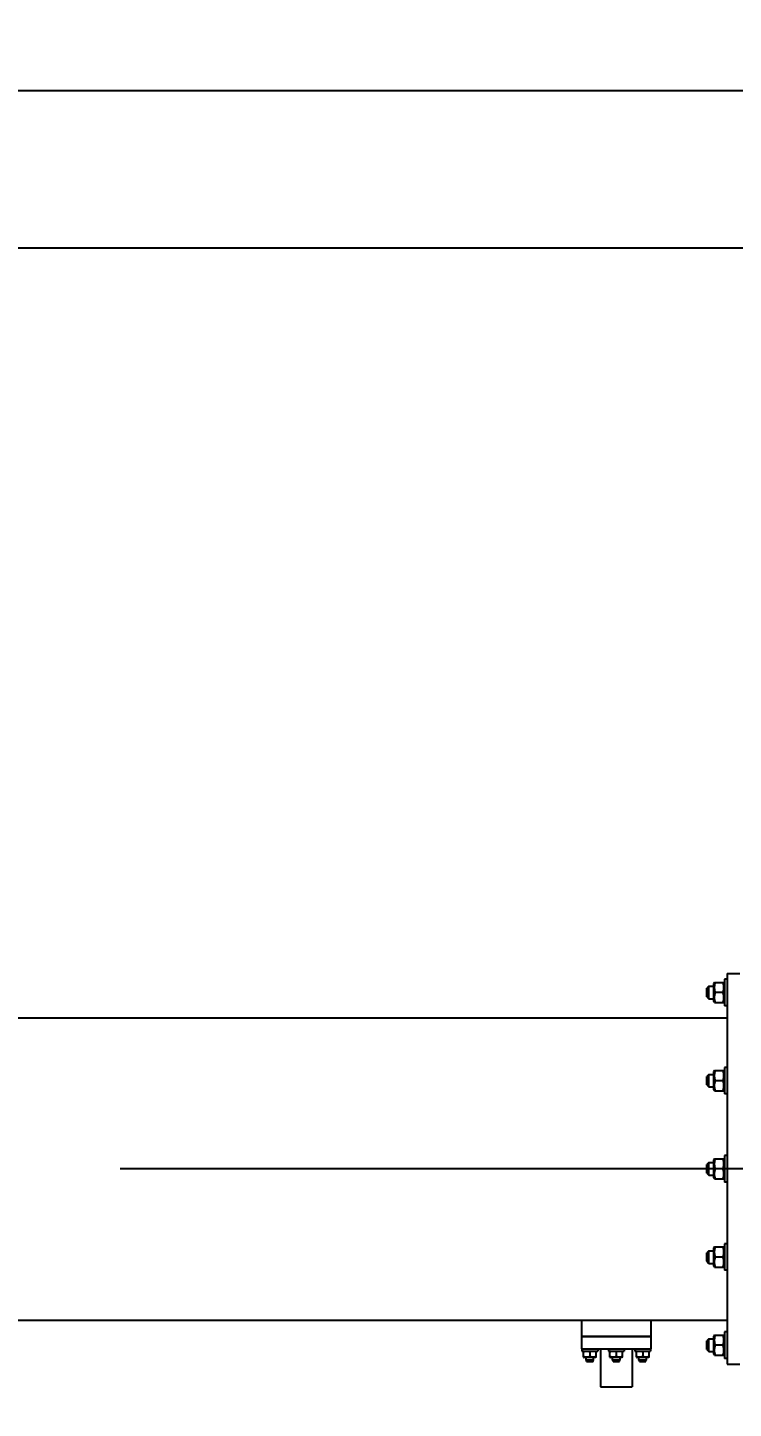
# Model space of a CAD drawing. Header units: millimetres. Extents: x 0 to 1189, y 0 to 841.
# Drawn here: x 323.35 to 345.76, y 691.58 to 735.43 of the extents above; entities that cross this region are included whole.
import ezdxf

# ---------------------------------------------------------------- set-up
doc = ezdxf.new("R2010")
doc.units = ezdxf.units.MM
doc.header["$LTSCALE"] = 65.395
doc.linetypes.add('CENTER', pattern=[0.6, 0.375, -0.075, 0.075, -0.075])
doc.layers.get('0').update_dxf_attribs({"linetype": 'CONTINUOUS'})
for name, color, linetype in [('ALL_AXIS', 7, 'CONTINUOUS'), ('ALL_CHAMFER', 7, 'CONTINUOUS'), ('ALL_DIMENSIONS', 7, 'CONTINUOUS'), ('ALL_ROUND', 7, 'CONTINUOUS')]:
    doc.layers.add(name, color=color, linetype=linetype)
doc.styles.get("Standard").update_dxf_attribs({"font": 'txt', "width": 0.7})
doc.dimstyles.new('DIMSTYLE_2', dxfattribs={"dimtxt": 3.5, "dimasz": 3, "dimexe": 0.18, "dimexo": 0.0625, "dimgap": 0.09, "dimtad": 1, "dimlfac": 25, "dimdsep": 46, "dimtxsty": 'STANDARD', "dimblk": '_FILLED', "dimblk1": '_FILLED', "dimblk2": '_FILLED', "dimcen": 0.09, "dimadec": 0, "dimazin": 0, "dimtp": 2, "dimtm": 2, "dimtfac": 1, "dimtofl": 0, "dimtmove": 0, "dimatfit": 3, "dimldrblk": '_FILLED', "dimfxl": 1, "dimtolj": 1, "dimarcsym": 0})

# ---------------------------------------------------------------- blocks, each defined once
blk = doc.blocks.new('_FILLED')
at = {"color": 0, "linetype": 'BYBLOCK'}
blk.add_solid([(0, 0), (-1, 0.167), (-1, -0.167)], dxfattribs=at)
blk = doc.blocks.new('*D1')
at = {"layer": 'ALL_DIMENSIONS', "color": 2, "linetype": 'CONTINUOUS'}
for p, q in [((111.762, 705.039), (111.762, 735.427)), ((976.89, 705.039), (976.89, 735.427)), ((111.762, 733.427), (544.326, 733.427)), ((976.89, 733.427), (544.326, 733.427))]:
    blk.add_line(p, q, dxfattribs=at)
at = {"layer": 'ALL_DIMENSIONS', "color": 2, "linetype": 'CONTINUOUS', "xscale": 3, "yscale": 3, "zscale": 3, "rotation": 180}
blk.add_blockref('_FILLED', (111.762, 733.427), dxfattribs=at)
at = {"layer": 'ALL_DIMENSIONS', "color": 2, "linetype": 'CONTINUOUS', "xscale": 3, "yscale": 3, "zscale": 3}
blk.add_blockref('_FILLED', (976.89, 733.427), dxfattribs=at)
blk = doc.blocks.new('*D4')
at = {"layer": 'ALL_DIMENSIONS', "color": 2, "linetype": 'CONTINUOUS'}
for p, q in [((132.402, 666.841), (132.402, 730.427)), ((452.402, 694.115), (452.402, 730.427)), ((132.402, 728.427), (292.402, 728.427)), ((452.402, 728.427), (292.402, 728.427))]:
    blk.add_line(p, q, dxfattribs=at)
at = {"layer": 'ALL_DIMENSIONS', "color": 2, "linetype": 'CONTINUOUS', "xscale": 3, "yscale": 3, "zscale": 3, "rotation": 180}
blk.add_blockref('_FILLED', (132.402, 728.427), dxfattribs=at)
at = {"layer": 'ALL_DIMENSIONS', "color": 2, "linetype": 'CONTINUOUS', "xscale": 3, "yscale": 3, "zscale": 3}
blk.add_blockref('_FILLED', (452.402, 728.427), dxfattribs=at)

msp = doc.modelspace()

# ---------------------------------------------------------------- linework, layer by layer
at = {"color": 7, "linetype": 'CONTINUOUS'}
for p, q in [((345.16423544, 705.10713253), (345.14575857, 705.07512965)), ((345.14575857, 704.49913187), (345.14575857, 705.07512744)), ((345.16423378, 705.10712965), (345.46328337, 705.10712965)), ((345.48175857, 705.07512965), (345.46328337, 705.10712965)), ((345.56175857, 705.38712965), (345.56175857, 692.98712965)), ((345.56175857, 705.38712965), (345.96175857, 705.38712965)), ((344.92175857, 704.65112965), (344.92175857, 704.92312965)), ((345.43470212, 704.78712965), (345.19281503, 704.78712965)), ((345.16423544, 704.46712678), (345.14575857, 704.49912965)), ((345.16423378, 704.46712965), (345.46328337, 704.46712965)), ((345.48175857, 704.49912965), (345.46328337, 704.46712965)), ((314.29582779, 703.98712965), (345.56175857, 703.98712965)), ((344.92175857, 701.85112965), (344.92175857, 702.12312965)), ((345.16423544, 702.30713253), (345.14575857, 702.27512965)), ((345.14575857, 701.69913187), (345.14575857, 702.27512744)), ((345.16423378, 702.30712965), (345.46328337, 702.30712965)), ((345.43470212, 701.98712965), (345.19281503, 701.98712965)), ((345.48175857, 702.27512965), (345.46328337, 702.30712965)), ((345.16423544, 701.66712678), (345.14575857, 701.69912965)), ((345.16423378, 701.66712965), (345.46328337, 701.66712965)), ((345.48175857, 701.69912965), (345.46328337, 701.66712965)), ((345.16423544, 699.50713253), (345.14575857, 699.47512965)), ((345.14575857, 698.89913187), (345.14575857, 699.47512744)), ((345.16423378, 699.50712965), (345.46328337, 699.50712965)), ((345.48175857, 699.47512965), (345.46328337, 699.50712965)), ((344.92175857, 699.05112965), (344.92175857, 699.32312965)), ((345.43470212, 699.18712965), (345.19281503, 699.18712965)), ((345.16423544, 698.86712678), (345.14575857, 698.89912965)), ((345.16423378, 698.86712965), (345.46328337, 698.86712965)), ((345.48175857, 698.89912965), (345.46328337, 698.86712965)), ((344.92175857, 696.25112965), (344.92175857, 696.52312965)), ((345.16423544, 696.70713253), (345.14575857, 696.67512965)), ((345.14575857, 696.09913187), (345.14575857, 696.67512744)), ((345.16423378, 696.70712965), (345.46328337, 696.70712965)), ((345.43470212, 696.38712965), (345.19281503, 696.38712965)), ((345.48175857, 696.67512965), (345.46328337, 696.70712965)), ((345.16423544, 696.06712678), (345.14575857, 696.09912965)), ((345.16423378, 696.06712965), (345.46328337, 696.06712965)), ((345.48175857, 696.09912965), (345.46328337, 696.06712965)), ((343.14174961, 693.86712965), (340.94176753, 693.86712965)), ((344.92175857, 693.45112965), (344.92175857, 693.72312965)), ((345.16423544, 693.90713253), (345.14575857, 693.87512965)), ((345.14575857, 693.29913187), (345.14575857, 693.87512744)), ((345.16423378, 693.90712965), (345.46328337, 693.90712965)), ((345.48175857, 693.87512965), (345.46328337, 693.90712965)), ((341.00175677, 693.2066777), (341.02175857, 693.19512965)), ((341.02175857, 693.40312965), (341.00175857, 693.39158265)), ((341.00175857, 693.20667666), (341.00175857, 693.39158265)), ((341.20175857, 693.37371937), (341.20175857, 693.22453994)), ((341.38175857, 693.40312965), (341.40175857, 693.39158265)), ((341.40176038, 693.2066777), (341.38175857, 693.19512965)), ((341.40175857, 693.20667666), (341.40175857, 693.39158265)), ((341.84175677, 693.2066777), (341.86175857, 693.19512965)), ((341.86175857, 693.40312965), (341.84175857, 693.39158265)), ((341.84175857, 693.20667666), (341.84175857, 693.39158265)), ((342.04175857, 693.37371937), (342.04175857, 693.22453994)), ((342.22175857, 693.40312965), (342.24175857, 693.39158265)), ((342.24176038, 693.2066777), (342.22175857, 693.19512965)), ((342.24175857, 693.20667666), (342.24175857, 693.39158265)), ((342.68175677, 693.2066777), (342.70175857, 693.19512965)), ((342.70175857, 693.40312965), (342.68175857, 693.39158265)), ((342.68175857, 693.20667666), (342.68175857, 693.39158265)), ((342.88175857, 693.37371937), (342.88175857, 693.22453994)), ((343.06175857, 693.40312965), (343.08175857, 693.39158265)), ((343.08176038, 693.2066777), (343.06175857, 693.19512965)), ((343.08175857, 693.20667666), (343.08175857, 693.39158265)), ((345.16423544, 693.26712678), (345.14575857, 693.29912965)), ((345.16423378, 693.26712965), (345.46328337, 693.26712965)), ((345.43470212, 693.58712965), (345.19281503, 693.58712965)), ((345.48175857, 693.29912965), (345.46328337, 693.26712965)), ((341.38175719, 693.19512965), (341.02175996, 693.19512965)), ((341.09907908, 693.06712965), (341.30443807, 693.06712965)), ((342.22175719, 693.19512965), (341.86175996, 693.19512965)), ((341.93907908, 693.06712965), (342.14443807, 693.06712965)), ((343.06175719, 693.19512965), (342.70175996, 693.19512965)), ((342.77907908, 693.06712965), (342.98443807, 693.06712965)), ((345.56175857, 692.98712965), (345.96175857, 692.98712965))]:
    msp.add_line(p, q, dxfattribs=at)
at = {"color": 2, "linetype": 'CONTINUOUS'}
for p, q in [((341.09907908, 693.06712965), (341.09907908, 693.08980915)), ((341.30443807, 693.06712965), (341.30443807, 693.08980915)), ((341.93907908, 693.06712965), (341.93907908, 693.08980915)), ((342.14443807, 693.06712965), (342.14443807, 693.08980915)), ((342.77907908, 693.06712965), (342.77907908, 693.08980915)), ((342.98443807, 693.06712965), (342.98443807, 693.08980915))]:
    msp.add_line(p, q, dxfattribs=at)
at = {"color": 7, "linetype": 'CONTINUOUS'}
for points in [[(345.19281503, 704.78712965), (345.18685352, 704.80584635), (345.1815956, 704.82419646), (345.17704777, 704.8421243), (345.17319054, 704.85979689), (345.16999906, 704.87735399), (345.16749602, 704.8948217), (345.16569128, 704.91227342), (345.16459853, 704.92970709), (345.16423692, 704.94714741), (345.16460001, 704.96458753), (345.16569421, 704.98202082), (345.16750019, 704.99947129), (345.17000411, 705.01693629), (345.1731959, 705.03448913), (345.17705245, 705.05215507), (345.18159904, 705.07007555), (345.18685543, 705.08841914), (345.19281503, 705.10712965)], [(345.43470212, 704.78712965), (345.44136101, 704.80815562), (345.44713261, 704.82874726), (345.45201073, 704.84883149), (345.45601395, 704.86862757), (345.45916977, 704.88832499), (345.46144519, 704.90793994), (345.46281896, 704.92755609), (345.46328336, 704.9471604), (345.4628161, 704.96676396), (345.46143972, 704.98637792), (345.45916203, 705.00598979), (345.45600489, 705.02568157), (345.45200211, 705.04546695), (345.44712574, 705.06553829), (345.44135699, 705.08611714), (345.43470212, 705.10712965)], [(345.19281503, 704.46712965), (345.18742615, 704.48396826), (345.18260515, 704.50050793), (345.17835689, 704.51670973), (345.17466682, 704.53269041), (345.17151766, 704.54854246), (345.16892252, 704.56429968), (345.16688434, 704.58002488), (345.16541638, 704.59572362), (345.16453214, 704.61142432), (345.16423378, 704.62712116), (345.16453143, 704.64281676), (345.16541477, 704.65851427), (345.16688134, 704.67420795), (345.16891774, 704.68992719), (345.17151075, 704.70567883), (345.17465736, 704.7215249), (345.17834281, 704.73749418), (345.18258906, 704.75369329), (345.18741526, 704.77025297), (345.19281503, 704.78712965)], [(345.43470212, 704.46712965), (345.44136101, 704.48815562), (345.44713261, 704.50874726), (345.45201073, 704.52883149), (345.45601395, 704.54862757), (345.45916977, 704.56832499), (345.46144519, 704.58793994), (345.46281896, 704.60755609), (345.46328336, 704.6271604), (345.4628161, 704.64676396), (345.46143972, 704.66637792), (345.45916203, 704.68598979), (345.45600489, 704.70568157), (345.45200211, 704.72546695), (345.44712574, 704.74553829), (345.44135699, 704.76611714), (345.43470212, 704.78712965)], [(345.19281503, 701.66712965), (345.18742615, 701.68396826), (345.18260515, 701.70050793), (345.17835689, 701.71670973), (345.17466682, 701.73269041), (345.17151766, 701.74854246), (345.16892252, 701.76429968), (345.16688434, 701.78002488), (345.16541638, 701.79572362), (345.16453214, 701.81142432), (345.16423378, 701.82712116), (345.16453143, 701.84281676), (345.16541477, 701.85851427), (345.16688134, 701.87420795), (345.16891774, 701.88992719), (345.17151075, 701.90567883), (345.17465736, 701.9215249), (345.17834281, 701.93749418), (345.18258906, 701.95369329), (345.18741526, 701.97025297), (345.19281503, 701.98712965)], [(345.19281503, 701.98712965), (345.18685352, 702.00584635), (345.1815956, 702.02419646), (345.17704777, 702.0421243), (345.17319054, 702.05979689), (345.16999906, 702.07735399), (345.16749602, 702.0948217), (345.16569128, 702.11227342), (345.16459853, 702.12970709), (345.16423692, 702.14714741), (345.16460001, 702.16458753), (345.16569421, 702.18202082), (345.16750019, 702.19947129), (345.17000411, 702.21693629), (345.1731959, 702.23448913), (345.17705245, 702.25215508), (345.18159904, 702.27007555), (345.18685543, 702.28841914), (345.19281503, 702.30712965)], [(345.43470212, 701.98712965), (345.44136101, 702.00815562), (345.44713261, 702.02874726), (345.45201073, 702.04883149), (345.45601395, 702.06862757), (345.45916977, 702.08832499), (345.46144519, 702.10793994), (345.46281896, 702.12755609), (345.46328336, 702.1471604), (345.4628161, 702.16676396), (345.46143972, 702.18637792), (345.45916203, 702.20598979), (345.45600489, 702.22568157), (345.45200211, 702.24546695), (345.44712574, 702.26553829), (345.44135699, 702.28611714), (345.43470212, 702.30712965)], [(345.43470212, 701.66712965), (345.44136101, 701.68815562), (345.44713261, 701.70874726), (345.45201073, 701.72883149), (345.45601395, 701.74862757), (345.45916977, 701.76832499), (345.46144519, 701.78793994), (345.46281896, 701.80755609), (345.46328336, 701.8271604), (345.4628161, 701.84676396), (345.46143972, 701.86637792), (345.45916203, 701.88598979), (345.45600489, 701.90568157), (345.45200211, 701.92546695), (345.44712574, 701.94553829), (345.44135699, 701.96611714), (345.43470212, 701.98712965)], [(345.19281503, 699.18712965), (345.18685352, 699.20584635), (345.1815956, 699.22419646), (345.17704777, 699.2421243), (345.17319054, 699.25979689), (345.16999906, 699.27735399), (345.16749602, 699.2948217), (345.16569128, 699.31227342), (345.16459853, 699.32970709), (345.16423692, 699.34714741), (345.16460001, 699.36458753), (345.16569421, 699.38202082), (345.16750019, 699.39947129), (345.17000411, 699.41693629), (345.1731959, 699.43448913), (345.17705245, 699.45215507), (345.18159904, 699.47007555), (345.18685543, 699.48841914), (345.19281503, 699.50712965)], [(345.43470212, 699.18712965), (345.44136101, 699.20815562), (345.44713261, 699.22874726), (345.45201073, 699.24883149), (345.45601395, 699.26862757), (345.45916977, 699.28832499), (345.46144519, 699.30793994), (345.46281896, 699.32755609), (345.46328336, 699.3471604), (345.4628161, 699.36676396), (345.46143972, 699.38637792), (345.45916203, 699.40598979), (345.45600489, 699.42568157), (345.45200211, 699.44546695), (345.44712574, 699.46553829), (345.44135699, 699.48611714), (345.43470212, 699.50712965)], [(345.19281503, 698.86712965), (345.18742615, 698.88396826), (345.18260515, 698.90050793), (345.17835689, 698.91670973), (345.17466682, 698.93269041), (345.17151766, 698.94854246), (345.16892252, 698.96429968), (345.16688434, 698.98002488), (345.16541638, 698.99572362), (345.16453214, 699.01142432), (345.16423378, 699.02712116), (345.16453143, 699.04281676), (345.16541477, 699.05851427), (345.16688134, 699.07420795), (345.16891774, 699.08992719), (345.17151075, 699.10567883), (345.17465736, 699.1215249), (345.17834281, 699.13749418), (345.18258906, 699.15369329), (345.18741526, 699.17025297), (345.19281503, 699.18712965)], [(345.43470212, 698.86712965), (345.44136101, 698.88815562), (345.44713261, 698.90874726), (345.45201073, 698.92883149), (345.45601395, 698.94862757), (345.45916977, 698.96832499), (345.46144519, 698.98793994), (345.46281896, 699.00755609), (345.46328336, 699.0271604), (345.4628161, 699.04676396), (345.46143972, 699.06637792), (345.45916203, 699.08598979), (345.45600489, 699.10568157), (345.45200211, 699.12546695), (345.44712574, 699.14553829), (345.44135699, 699.16611714), (345.43470212, 699.18712965)], [(345.19281503, 696.06712965), (345.18742615, 696.08396826), (345.18260515, 696.10050793), (345.17835689, 696.11670973), (345.17466682, 696.13269041), (345.17151766, 696.14854246), (345.16892252, 696.16429968), (345.16688434, 696.18002488), (345.16541638, 696.19572362), (345.16453214, 696.21142432), (345.16423378, 696.22712116), (345.16453143, 696.24281676), (345.16541477, 696.25851427), (345.16688134, 696.27420795), (345.16891774, 696.28992719), (345.17151075, 696.30567883), (345.17465736, 696.3215249), (345.17834281, 696.33749418), (345.18258906, 696.35369329), (345.18741526, 696.37025297), (345.19281503, 696.38712965)], [(345.19281503, 696.38712965), (345.18685352, 696.40584635), (345.1815956, 696.42419646), (345.17704777, 696.4421243), (345.17319054, 696.45979689), (345.16999906, 696.47735399), (345.16749602, 696.4948217), (345.16569128, 696.51227342), (345.16459853, 696.52970709), (345.16423692, 696.54714741), (345.16460001, 696.56458753), (345.16569421, 696.58202082), (345.16750019, 696.59947129), (345.17000411, 696.61693629), (345.1731959, 696.63448913), (345.17705245, 696.65215507), (345.18159904, 696.67007555), (345.18685543, 696.68841914), (345.19281503, 696.70712965)], [(345.43470212, 696.38712965), (345.44136101, 696.40815562), (345.44713261, 696.42874726), (345.45201073, 696.44883149), (345.45601395, 696.46862757), (345.45916977, 696.48832499), (345.46144519, 696.50793994), (345.46281896, 696.52755609), (345.46328336, 696.5471604), (345.4628161, 696.56676396), (345.46143972, 696.58637792), (345.45916203, 696.60598979), (345.45600489, 696.62568157), (345.45200211, 696.64546695), (345.44712574, 696.66553829), (345.44135699, 696.68611714), (345.43470212, 696.70712965)], [(345.43470212, 696.06712965), (345.44136101, 696.08815562), (345.44713261, 696.10874726), (345.45201073, 696.12883149), (345.45601395, 696.14862757), (345.45916977, 696.16832499), (345.46144519, 696.18793994), (345.46281896, 696.20755609), (345.46328336, 696.2271604), (345.4628161, 696.24676396), (345.46143972, 696.26637792), (345.45916203, 696.28598979), (345.45600489, 696.30568157), (345.45200211, 696.32546695), (345.44712574, 696.34553829), (345.44135699, 696.36611714), (345.43470212, 696.38712965)], [(345.19281503, 693.58712965), (345.18685352, 693.60584635), (345.1815956, 693.62419646), (345.17704777, 693.6421243), (345.17319054, 693.65979689), (345.16999906, 693.67735399), (345.16749602, 693.6948217), (345.16569128, 693.71227342), (345.16459853, 693.72970709), (345.16423692, 693.74714741), (345.16460001, 693.76458753), (345.16569421, 693.78202082), (345.16750019, 693.79947129), (345.17000411, 693.81693629), (345.1731959, 693.83448913), (345.17705245, 693.85215508), (345.18159904, 693.87007555), (345.18685543, 693.88841914), (345.19281503, 693.90712965)], [(345.43470212, 693.58712965), (345.44136101, 693.60815562), (345.44713261, 693.62874726), (345.45201073, 693.64883149), (345.45601395, 693.66862757), (345.45916977, 693.68832499), (345.46144519, 693.70793994), (345.46281896, 693.72755609), (345.46328336, 693.7471604), (345.4628161, 693.76676396), (345.46143972, 693.78637792), (345.45916203, 693.80598979), (345.45600489, 693.82568157), (345.45200211, 693.84546695), (345.44712574, 693.86553829), (345.44135699, 693.88611714), (345.43470212, 693.90712965)], [(341.20175857, 693.37371937), (341.18861722, 693.37788121), (341.17574741, 693.38148847), (341.16319482, 693.38453728), (341.15082237, 693.38703927), (341.13851153, 693.38901164), (341.12625222, 693.39043378), (341.11399213, 693.39129239), (341.10173943, 693.39158265), (341.08948719, 693.39129061), (341.07722847, 693.39043037), (341.06497107, 693.38900682), (341.05266375, 693.38703362), (341.04029798, 693.38453192), (341.02775344, 693.3814842), (341.01489158, 693.37787871), (341.00175857, 693.37371937)], [(341.20175857, 693.22453994), (341.19006044, 693.22081394), (341.17859153, 693.21752772), (341.16738669, 693.21468534), (341.15634142, 693.21227461), (341.1453683, 693.21027995), (341.13445102, 693.20871556), (341.12354373, 693.20758759), (341.1126477, 693.20690463), (341.10174751, 693.20667862), (341.09084744, 693.20690555), (341.07995165, 693.20758942), (341.06904513, 693.20871815), (341.05812954, 693.21028309), (341.04715907, 693.21227794), (341.03611796, 693.21468826), (341.02491771, 693.21752986), (341.01345286, 693.22081513), (341.00175857, 693.22453994)], [(341.40175857, 693.37371937), (341.38861722, 693.37788121), (341.37574741, 693.38148847), (341.36319482, 693.38453728), (341.35082237, 693.38703927), (341.33851153, 693.38901164), (341.32625222, 693.39043378), (341.31399213, 693.39129239), (341.30173943, 693.39158265), (341.28948719, 693.39129061), (341.27722847, 693.39043037), (341.26497107, 693.38900682), (341.25266375, 693.38703362), (341.24029798, 693.38453192), (341.22775344, 693.3814842), (341.21489158, 693.37787871), (341.20175857, 693.37371937)], [(341.40175857, 693.22453994), (341.39123438, 693.22117187), (341.38089706, 693.21815874), (341.37077095, 693.21550358), (341.36078306, 693.2131973), (341.35087557, 693.21122908), (341.34102733, 693.20960712), (341.33119912, 693.20833326), (341.32138744, 693.20741579), (341.31157453, 693.20686313), (341.30176403, 693.20667666), (341.29195431, 693.20686268), (341.2821434, 693.20741476), (341.2723349, 693.20833135), (341.26251042, 693.20960408), (341.2526657, 693.2112247), (341.24276196, 693.2131913), (341.23278125, 693.21549467), (341.22265682, 693.21814856), (341.21230684, 693.22116499), (341.20175857, 693.22453994)], [(342.04175857, 693.37371937), (342.02861722, 693.37788121), (342.01574741, 693.38148847), (342.00319482, 693.38453728), (341.99082237, 693.38703927), (341.97851153, 693.38901164), (341.96625222, 693.39043378), (341.95399213, 693.39129239), (341.94173943, 693.39158265), (341.92948719, 693.39129061), (341.91722847, 693.39043037), (341.90497107, 693.38900682), (341.89266375, 693.38703362), (341.88029798, 693.38453192), (341.86775344, 693.3814842), (341.85489158, 693.37787871), (341.84175857, 693.37371937)], [(342.04175857, 693.22453994), (342.03006044, 693.22081394), (342.01859153, 693.21752772), (342.00738669, 693.21468534), (341.99634142, 693.21227461), (341.9853683, 693.21027995), (341.97445102, 693.20871556), (341.96354373, 693.20758759), (341.9526477, 693.20690463), (341.94174751, 693.20667862), (341.93084744, 693.20690555), (341.91995165, 693.20758942), (341.90904513, 693.20871815), (341.89812954, 693.21028309), (341.88715907, 693.21227794), (341.87611796, 693.21468826), (341.86491771, 693.21752986), (341.85345286, 693.22081513), (341.84175857, 693.22453994)], [(342.24175857, 693.37371937), (342.22861722, 693.37788121), (342.21574741, 693.38148847), (342.20319482, 693.38453728), (342.19082237, 693.38703927), (342.17851153, 693.38901164), (342.16625222, 693.39043378), (342.15399213, 693.39129239), (342.14173943, 693.39158265), (342.12948719, 693.39129061), (342.11722847, 693.39043037), (342.10497107, 693.38900682), (342.09266375, 693.38703362), (342.08029798, 693.38453192), (342.06775344, 693.3814842), (342.05489158, 693.37787871), (342.04175857, 693.37371937)], [(342.24175857, 693.22453994), (342.23123438, 693.22117187), (342.22089706, 693.21815874), (342.21077095, 693.21550358), (342.20078306, 693.2131973), (342.19087557, 693.21122908), (342.18102733, 693.20960712), (342.17119912, 693.20833326), (342.16138744, 693.20741579), (342.15157453, 693.20686313), (342.14176403, 693.20667666), (342.13195431, 693.20686268), (342.1221434, 693.20741476), (342.1123349, 693.20833135), (342.10251042, 693.20960408), (342.0926657, 693.2112247), (342.08276196, 693.2131913), (342.07278125, 693.21549467), (342.06265682, 693.21814856), (342.05230684, 693.22116499), (342.04175857, 693.22453994)], [(342.88175857, 693.37371937), (342.86861722, 693.37788121), (342.85574741, 693.38148847), (342.84319482, 693.38453728), (342.83082237, 693.38703927), (342.81851153, 693.38901164), (342.80625222, 693.39043378), (342.79399213, 693.39129239), (342.78173943, 693.39158265), (342.76948719, 693.39129061), (342.75722847, 693.39043037), (342.74497107, 693.38900682), (342.73266375, 693.38703362), (342.72029798, 693.38453192), (342.70775344, 693.3814842), (342.69489158, 693.37787871), (342.68175857, 693.37371937)], [(342.88175857, 693.22453994), (342.87006044, 693.22081394), (342.85859153, 693.21752772), (342.84738669, 693.21468534), (342.83634142, 693.21227461), (342.8253683, 693.21027995), (342.81445102, 693.20871556), (342.80354373, 693.20758759), (342.7926477, 693.20690463), (342.78174751, 693.20667862), (342.77084744, 693.20690555), (342.75995165, 693.20758942), (342.74904513, 693.20871815), (342.73812954, 693.21028309), (342.72715907, 693.21227794), (342.71611796, 693.21468826), (342.70491771, 693.21752986), (342.69345286, 693.22081513), (342.68175857, 693.22453994)], [(343.08175857, 693.37371937), (343.06861722, 693.37788121), (343.05574741, 693.38148847), (343.04319482, 693.38453728), (343.03082237, 693.38703927), (343.01851153, 693.38901164), (343.00625222, 693.39043378), (342.99399213, 693.39129239), (342.98173943, 693.39158265), (342.96948719, 693.39129061), (342.95722847, 693.39043037), (342.94497107, 693.38900682), (342.93266375, 693.38703362), (342.92029798, 693.38453192), (342.90775344, 693.3814842), (342.89489158, 693.37787871), (342.88175857, 693.37371937)], [(343.08175857, 693.22453994), (343.07123438, 693.22117187), (343.06089706, 693.21815874), (343.05077095, 693.21550358), (343.04078306, 693.2131973), (343.03087557, 693.21122908), (343.02102733, 693.20960712), (343.01119912, 693.20833326), (343.00138744, 693.20741579), (342.99157453, 693.20686313), (342.98176403, 693.20667666), (342.97195431, 693.20686268), (342.9621434, 693.20741476), (342.9523349, 693.20833135), (342.94251042, 693.20960408), (342.9326657, 693.2112247), (342.92276196, 693.2131913), (342.91278125, 693.21549467), (342.90265682, 693.21814856), (342.89230684, 693.22116499), (342.88175857, 693.22453994)], [(345.19281503, 693.26712965), (345.18742615, 693.28396826), (345.18260515, 693.30050793), (345.17835689, 693.31670973), (345.17466682, 693.33269041), (345.17151766, 693.34854246), (345.16892252, 693.36429968), (345.16688434, 693.38002488), (345.16541638, 693.39572362), (345.16453214, 693.41142432), (345.16423378, 693.42712116), (345.16453143, 693.44281676), (345.16541477, 693.45851427), (345.16688134, 693.47420795), (345.16891774, 693.48992719), (345.17151075, 693.50567883), (345.17465736, 693.5215249), (345.17834281, 693.53749418), (345.18258906, 693.55369329), (345.18741526, 693.57025297), (345.19281503, 693.58712965)], [(345.43470212, 693.26712965), (345.44136101, 693.28815562), (345.44713261, 693.30874726), (345.45201073, 693.32883149), (345.45601395, 693.34862757), (345.45916977, 693.36832499), (345.46144519, 693.38793994), (345.46281896, 693.40755609), (345.46328336, 693.4271604), (345.4628161, 693.44676396), (345.46143972, 693.46637792), (345.45916203, 693.48598979), (345.45600489, 693.50568157), (345.45200211, 693.52546695), (345.44712574, 693.54553829), (345.44135699, 693.56611714), (345.43470212, 693.58712965)]]:
    msp.add_lwpolyline(points, dxfattribs=at)
at = {"layer": 'ALL_AXIS', "color": 7, "linetype": 'CONTINUOUS'}
for p, q in [((345.48175857, 705.07512965), (345.46328337, 705.10712965)), ((345.48175857, 705.20712965), (345.48175857, 704.36712965)), ((345.56175857, 705.20712965), (345.48175857, 705.20712965)), ((344.98575857, 704.98712965), (345.14575857, 704.98712965)), ((344.98575857, 704.58712965), (345.14575857, 704.58712965)), ((345.48175857, 704.49912965), (345.46328337, 704.46712965)), ((345.56175857, 704.36712965), (345.48175857, 704.36712965)), ((344.98575857, 702.18712965), (345.14575857, 702.18712965)), ((345.48175857, 702.27512965), (345.46328337, 702.30712965)), ((345.48175857, 702.40712965), (345.48175857, 701.56712965)), ((345.56175857, 702.40712965), (345.48175857, 702.40712965)), ((344.98575857, 701.78712965), (345.14575857, 701.78712965)), ((345.48175857, 701.69912965), (345.46328337, 701.66712965)), ((345.56175857, 701.56712965), (345.48175857, 701.56712965)), ((344.98575857, 699.38712965), (345.14575857, 699.38712965)), ((345.48175857, 699.47512965), (345.46328337, 699.50712965)), ((345.48175857, 699.60712965), (345.48175857, 698.76712965)), ((345.56175857, 699.60712965), (345.48175857, 699.60712965)), ((344.98575857, 698.98712965), (345.14575857, 698.98712965)), ((345.48175857, 698.89912965), (345.46328337, 698.86712965)), ((345.56175857, 698.76712965), (345.48175857, 698.76712965)), ((345.48175857, 696.80712965), (345.48175857, 695.96712965)), ((345.56175857, 696.80712965), (345.48175857, 696.80712965)), ((344.98575857, 696.58712965), (345.14575857, 696.58712965)), ((345.48175857, 696.67512965), (345.46328337, 696.70712965)), ((344.98575857, 696.18712965), (345.14575857, 696.18712965)), ((345.48175857, 696.09912965), (345.46328337, 696.06712965)), ((345.56175857, 695.96712965), (345.48175857, 695.96712965)), ((340.94175857, 694.38712965), (340.94175857, 693.46712965)), ((343.14175857, 694.38712965), (343.14175857, 693.46712965)), ((340.94175857, 693.86712965), (343.14175857, 693.86712965)), ((344.98575857, 693.78712965), (345.14575857, 693.78712965)), ((345.48175857, 693.87512965), (345.46328337, 693.90712965)), ((345.48175857, 694.00712965), (345.48175857, 693.16712965)), ((345.56175857, 694.00712965), (345.48175857, 694.00712965)), ((340.94175857, 693.46712965), (343.14175857, 693.46712965)), ((340.95175857, 693.46712965), (340.95175857, 693.40312965)), ((340.95175857, 693.40312965), (341.45175857, 693.40312965)), ((341.02175857, 693.40312965), (341.00175857, 693.39158265)), ((341.38175857, 693.40312965), (341.40175857, 693.39158265)), ((341.45175857, 693.46712965), (341.45175857, 693.40312965)), ((341.54175857, 693.46712965), (341.54175857, 692.26712965)), ((341.79175857, 693.46712965), (341.79175857, 693.40312965)), ((341.79175857, 693.40312965), (342.29175857, 693.40312965)), ((341.86175857, 693.40312965), (341.84175857, 693.39158265)), ((342.22175857, 693.40312965), (342.24175857, 693.39158265)), ((342.29175857, 693.46712965), (342.29175857, 693.40312965)), ((342.54175857, 693.46712965), (342.54175857, 692.26712965)), ((342.63175857, 693.46712965), (342.63175857, 693.40312965)), ((342.63175857, 693.40312965), (343.13175857, 693.40312965)), ((342.70175857, 693.40312965), (342.68175857, 693.39158265)), ((343.06175857, 693.40312965), (343.08175857, 693.39158265)), ((343.13175857, 693.46712965), (343.13175857, 693.40312965)), ((344.98575857, 693.38712965), (345.14575857, 693.38712965)), ((345.48175857, 693.29912965), (345.46328337, 693.26712965)), ((341.08175857, 693.10712965), (341.08175857, 693.19512965)), ((341.32175857, 693.10712965), (341.32175857, 693.19512965)), ((341.92175857, 693.10712965), (341.92175857, 693.19512965)), ((342.16175857, 693.10712965), (342.16175857, 693.19512965)), ((342.76175857, 693.10712965), (342.76175857, 693.19512965)), ((343.00175857, 693.10712965), (343.00175857, 693.19512965)), ((345.56175857, 693.16712965), (345.48175857, 693.16712965)), ((341.54175857, 692.26712965), (342.54175857, 692.26712965))]:
    msp.add_line(p, q, dxfattribs=at)
at = {"layer": 'ALL_AXIS', "color": 7, "linetype": 'CENTER'}
msp.add_line((978.59743447, 699.18712965), (109.76175857, 699.18712965), dxfattribs=at)
at = {"layer": 'ALL_CHAMFER', "color": 7, "linetype": 'CONTINUOUS'}
for p, q in [((344.98575857, 704.98712965), (344.92175857, 704.92312965)), ((344.92175857, 704.65112965), (344.92175857, 704.92312965)), ((344.92175857, 704.65112965), (344.98575857, 704.58712965)), ((344.98575857, 704.58712965), (344.98575857, 704.98712965)), ((344.98575857, 704.98712965), (345.14575857, 704.98712965)), ((344.98575857, 704.58712965), (345.14575857, 704.58712965)), ((344.98575857, 702.18712965), (344.92175857, 702.12312965)), ((344.92175857, 701.85112965), (344.92175857, 702.12312965)), ((344.98575857, 701.78712965), (344.98575857, 702.18712965)), ((344.98575857, 702.18712965), (345.14575857, 702.18712965)), ((344.92175857, 701.85112965), (344.98575857, 701.78712965)), ((344.98575857, 701.78712965), (345.14575857, 701.78712965)), ((344.98575857, 699.38712965), (344.92175857, 699.32312965)), ((344.98575857, 698.98712965), (344.98575857, 699.38712965)), ((344.98575857, 699.38712965), (345.14575857, 699.38712965)), ((344.92175857, 699.05112965), (344.92175857, 699.32312965)), ((344.92175857, 699.05112965), (344.98575857, 698.98712965)), ((344.98575857, 698.98712965), (345.14575857, 698.98712965)), ((344.98575857, 696.58712965), (344.92175857, 696.52312965)), ((344.92175857, 696.25112965), (344.92175857, 696.52312965)), ((344.98575857, 696.18712965), (344.98575857, 696.58712965)), ((344.98575857, 696.58712965), (345.14575857, 696.58712965)), ((344.92175857, 696.25112965), (344.98575857, 696.18712965)), ((344.98575857, 696.18712965), (345.14575857, 696.18712965)), ((344.98575857, 693.78712965), (344.92175857, 693.72312965)), ((344.92175857, 693.45112965), (344.92175857, 693.72312965)), ((344.98575857, 693.38712965), (344.98575857, 693.78712965)), ((344.98575857, 693.78712965), (345.14575857, 693.78712965)), ((344.92175857, 693.45112965), (344.98575857, 693.38712965)), ((344.98575857, 693.38712965), (345.14575857, 693.38712965)), ((341.12175857, 693.06712965), (341.08175857, 693.10712965)), ((341.32175857, 693.10712965), (341.08175857, 693.10712965)), ((341.28175857, 693.06712965), (341.12175857, 693.06712965)), ((341.28175857, 693.06712965), (341.32175857, 693.10712965)), ((341.96175857, 693.06712965), (341.92175857, 693.10712965)), ((342.16175857, 693.10712965), (341.92175857, 693.10712965)), ((342.12175857, 693.06712965), (341.96175857, 693.06712965)), ((342.12175857, 693.06712965), (342.16175857, 693.10712965)), ((342.80175857, 693.06712965), (342.76175857, 693.10712965)), ((343.00175857, 693.10712965), (342.76175857, 693.10712965)), ((342.96175857, 693.06712965), (342.80175857, 693.06712965)), ((342.96175857, 693.06712965), (343.00175857, 693.10712965))]:
    msp.add_line(p, q, dxfattribs=at)
at = {"layer": 'ALL_ROUND', "color": 7, "linetype": 'CONTINUOUS'}
for p, q in [((314.29582779, 703.98712965), (345.56175857, 703.98712965)), ((296.40175857, 694.38712965), (345.56175857, 694.38712965))]:
    msp.add_line(p, q, dxfattribs=at)

# ---------------------------------------------------------------- dimensions: what is measured, and where the dimension line sits
at = {"layer": 'ALL_DIMENSIONS', "color": 2, "linetype": 'CONTINUOUS'}
for base, p1, p2, picture, middle in [((976.88962893, 733.42712965), (111.76175857, 705.03912965), (976.88962893, 705.03912965), '*D1', (527.64980084, 734.30212965)), ((452.40175857, 728.42712965), (132.40175857, 666.84053102), (452.40175857, 694.11512965), '*D4', (287.50175857, 729.30212965))]:
    dim = msp.add_linear_dim(base=base, p1=p1, p2=p2, dimstyle='DIMSTYLE_2', dxfattribs=at)
    dim.commit()
    dim.dimension.update_dxf_attribs({"geometry": picture, "text_midpoint": middle, "dimtype": 160})

doc.saveas('drawing.dxf')
